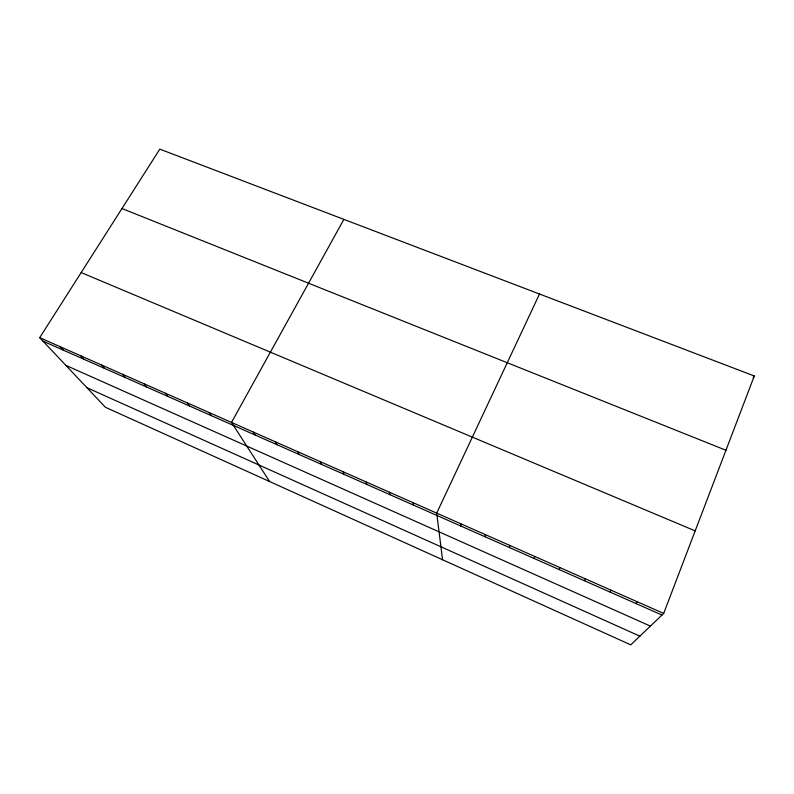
<?xml version="1.0" encoding="UTF-8"?>
<svg xmlns="http://www.w3.org/2000/svg" width="794" height="794" viewBox="0 0 794 794"><rect width="100%" height="100%" fill="white"/><g stroke="black" fill="none" stroke-linecap="round" stroke-linejoin="round"><path stroke-width="1.19" d="M485.025 536.754L485.134 534.531M509.45 547.562L509.768 545.418M534.154 558.49L534.69 556.425M663.675 613.434L754.3 375.979L159.822 149.143L39.7 337.658L105.413 407.282L630.744 644.857L663.675 613.434L39.7 337.658M559.135 569.546L559.889 567.571M539.503 294.018L436.7 513.123L442.576 559.76M584.404 580.722L585.386 578.836M343.891 219.372L231.501 422.428L269.603 481.531M753.149 377.696L754.3 375.979M609.961 592.036L611.182 590.24M635.825 603.48L637.274 601.773M121.968 208.534L725.954 450.258M81.177 272.57L695.187 530.878M43.005 341.162L661.978 615.052M65.823 365.339L650.395 626.109M86.933 387.7L639.855 636.173M60.116 346.68L63.282 350.134M80.74 355.801L83.767 359.196M101.592 365.022L104.471 368.356M122.663 374.331L125.392 377.616M143.962 383.74L146.543 386.976M165.489 393.258L167.911 396.434M187.255 402.876L189.518 405.992M209.259 412.602L211.353 415.659M253.316 432.075L255.082 435.003M275.379 441.821L276.977 444.69M297.671 451.677L299.1 454.486M320.21 461.642L321.461 464.381M342.998 471.715L344.07 474.375M366.034 481.889L366.917 484.489M389.328 492.191L390.023 494.712M412.88 502.592L413.376 505.053M460.778 523.762L460.877 526.065"/></g></svg>
